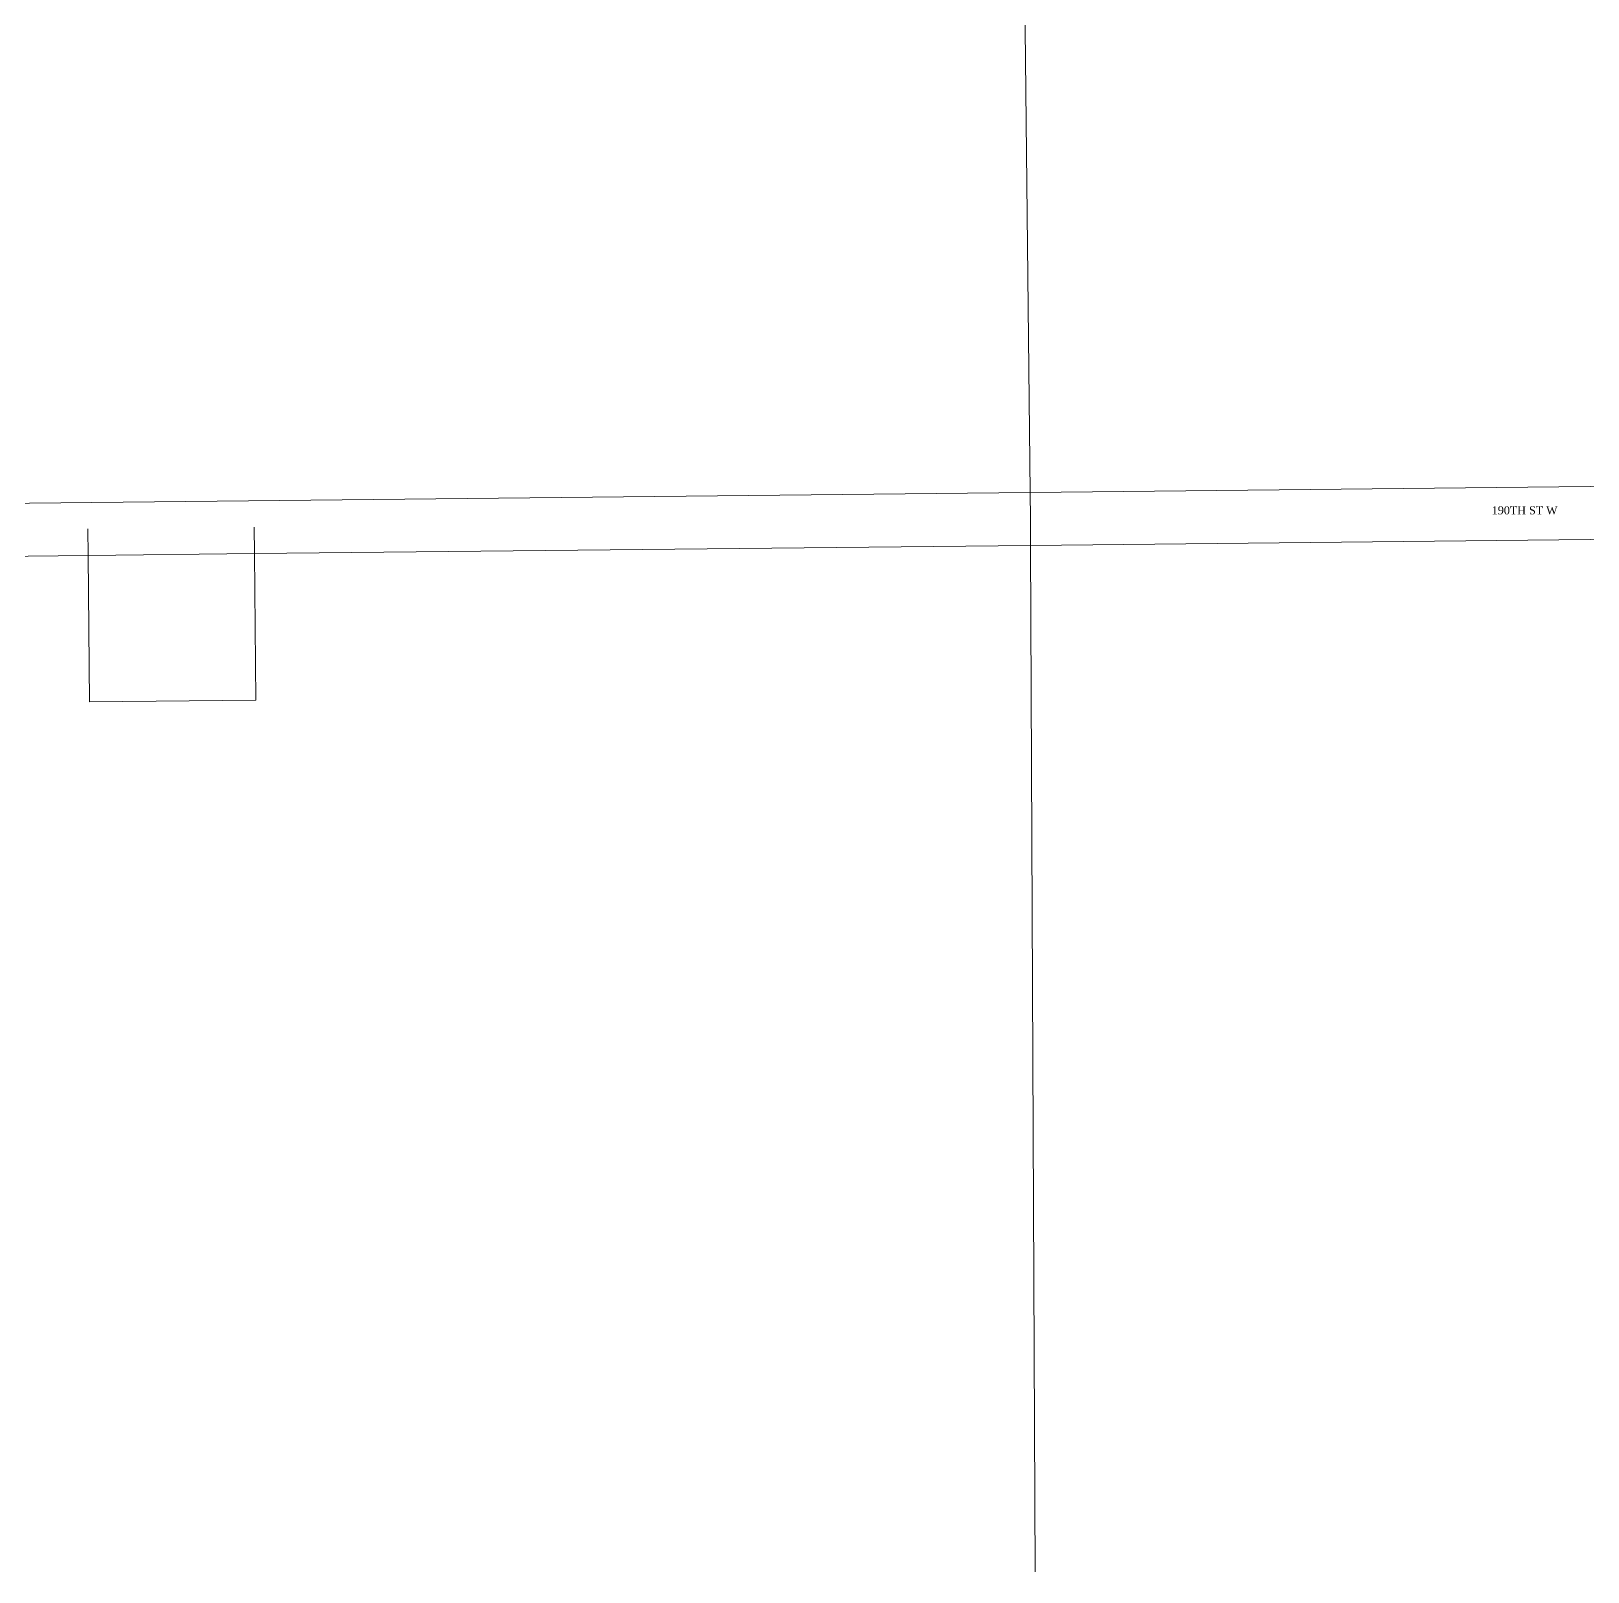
# Model space of a CAD drawing. Header units: feet. Extents: x 865220 to 2841409, y -2240498 to 948907.
# Drawn here: x 2829667 to 2831612, y 938033 to 939957 of the extents above; entities that cross this region are included whole.
import ezdxf

# ---------------------------------------------------------------- set-up
doc = ezdxf.new("R2010")
doc.units = ezdxf.units.FT
doc.header["$LTSCALE"] = 0.015
doc.header["$MEASUREMENT"] = 0
doc.layers.add('Dakota County Parcels', color=7, linetype='Continuous')
doc.layers.add('STREET NAME', color=7, linetype='Continuous')
doc.styles.get("Standard").update_dxf_attribs({"font": 'times.ttf'})

msp = doc.modelspace()

# ---------------------------------------------------------------- linework, layer by layer
at = {"layer": 'Dakota County Parcels', "lineweight": 5}
for p, q in [((2830915.6, 939380.7), (2830902.3, 940662.8)), ((2830915.6, 939380.7), (2833017.6, 939403.1)), ((2829596.5, 939366.7), (2830915.6, 939380.7)), ((2830915.9, 939347.7), (2830915.6, 939380.7)), ((2829946.4, 939304.4), (2829946.1, 939337.4)), ((2830916.1, 939314.7), (2830915.9, 939347.7)), ((2829738.5, 939302.2), (2829738.1, 939335.2)), ((2830916.1, 939314.7), (2832232.8, 939328.8)), ((2829281.2, 939297.3), (2829738.5, 939302.2)), ((2829738.5, 939302.2), (2829946.4, 939304.4)), ((2829740.4, 939119.2), (2829738.5, 939302.2)), ((2829946.4, 939304.4), (2830916.1, 939314.7)), ((2829948.4, 939121.4), (2829946.4, 939304.4)), ((2830921.9, 938032.6), (2830916.1, 939314.7)), ((2829740.4, 939119.2), (2829948.4, 939121.4))]:
    msp.add_line(p, q, dxfattribs=at)

# ---------------------------------------------------------------- texts
at = {"layer": 'STREET NAME', "lineweight": 5, "ltscale": 40, "insert": (2831492.4, 939363.5), "char_height": 10, "attachment_point": 1}
msp.add_mtext('190TH ST W', dxfattribs=at)

doc.saveas('drawing.dxf')
